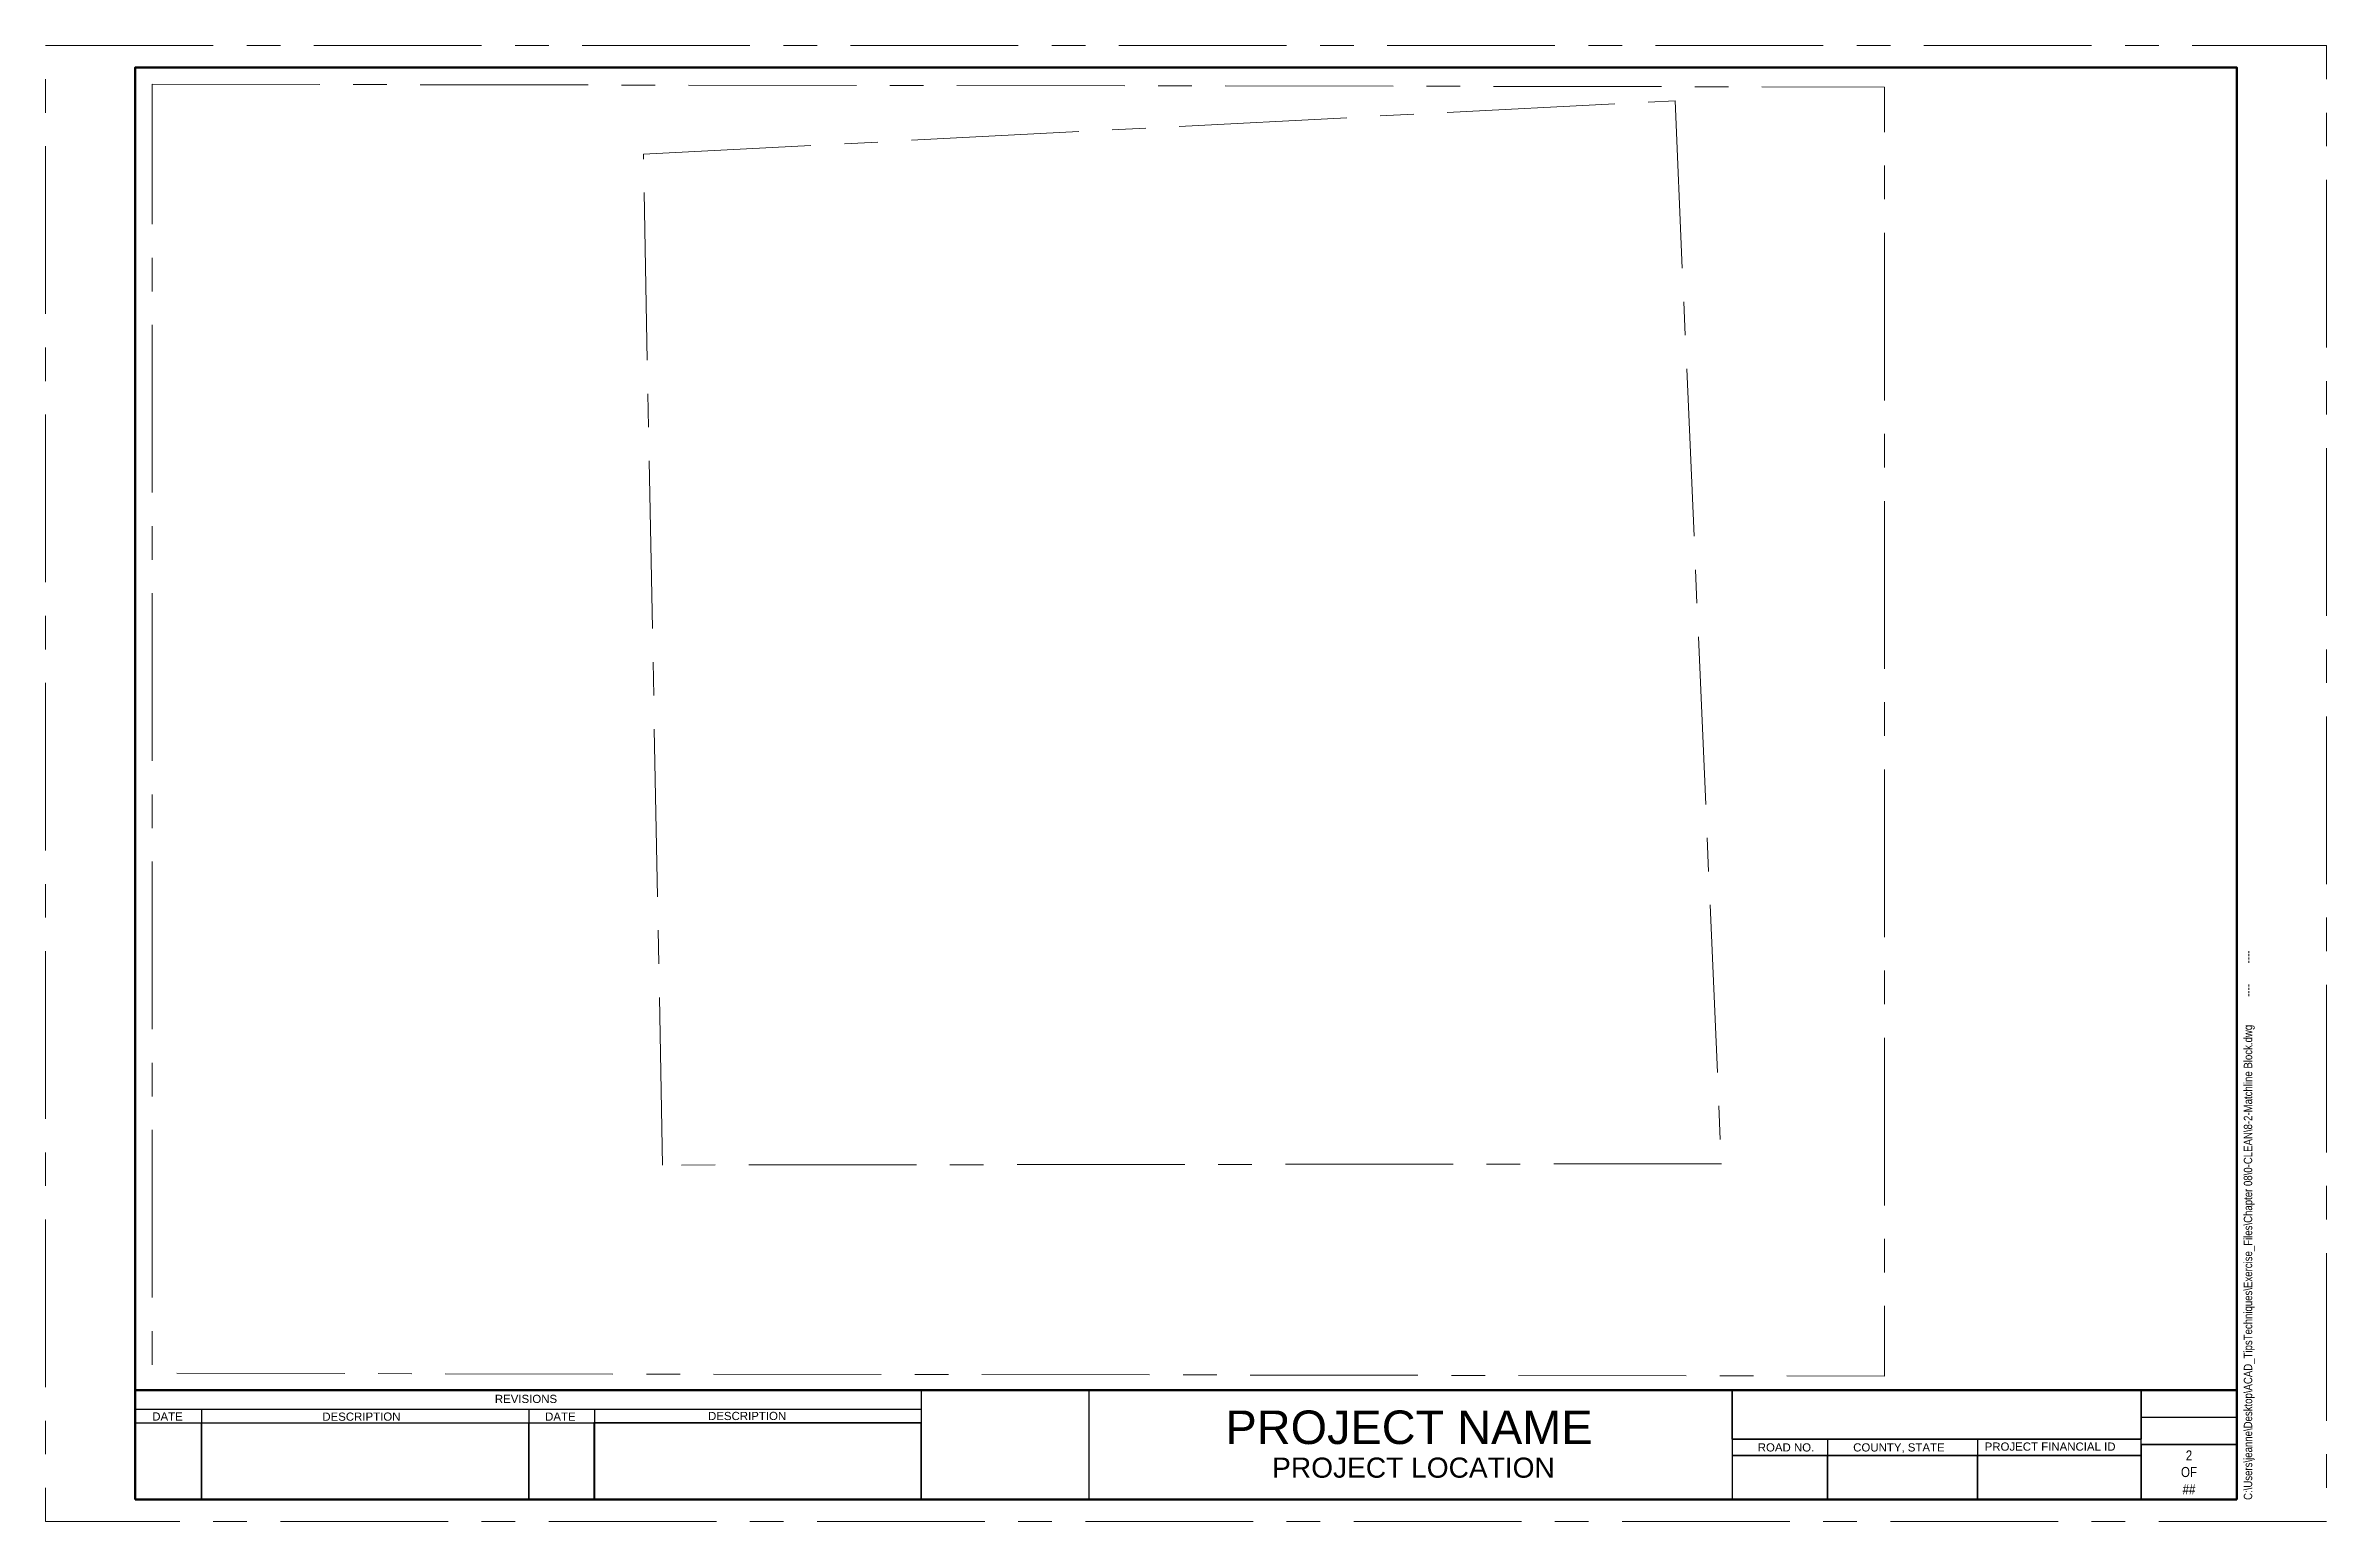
# Paper-space layout 'Road SHEET 2' of a CAD drawing. Header units: feet, sheet in inches. Extents: x 0 to 34, y 0 to 22.
import ezdxf
from ezdxf.enums import TextEntityAlignment as Align

# ---------------------------------------------------------------- set-up
doc = ezdxf.new("R2010")
doc.units = ezdxf.units.FT
doc.header["$MEASUREMENT"] = 0
doc.linetypes.add('CENTERX2', pattern=[4, 2.5, -0.5, 0.5, -0.5])
doc.layers.get('0').update_dxf_attribs({"lineweight": 0})
for name, color, linetype, lineweight, plot in [('_Clip_Boundary', 221, 'CENTERX2', 13, False), ('_Plot_Shape', 87, 'CENTERX2', 13, False), ('Clipping Boundary', 221, 'CENTERX2', 13, False)]:
    doc.layers.add(name, color=color, linetype=linetype, lineweight=lineweight, plot=plot)
for name, color, linetype, lineweight in [('_Plot_Stamp', 252, 'Continuous', 0), ('Border Titles', 7, 'Continuous', 0), ('SheetBorder', 7, 'Continuous', 53), ('SheetLines', 7, 'Continuous', 30), ('Title Block', 7, 'Continuous', 0)]:
    doc.layers.add(name, color=color, linetype=linetype, lineweight=lineweight)
doc.styles.add('Arial', font='arial.ttf')
doc.styles.add('Arial Narrow', font='ARIALN.TTF')

# ---------------------------------------------------------------- blocks, each defined once
blk = doc.blocks.new('Agency XYZ_Borders')
at = {"layer": '_Plot_Shape'}
blk.add_3dface([(0, 22), (34, 22), (34, 0), (0, 0)], dxfattribs=at)
at = {"layer": 'Clipping Boundary', "flags": 128}
blk.add_lwpolyline([(1.586, 21.424), (27.414, 21.383), (27.414, 2.167), (1.586, 2.208), (1.586, 21.05)], close=True, dxfattribs=at)
at = {"layer": 'SheetBorder'}
for p, q in [((1.336, 21.674), (1.336, 0.326)), ((1.336, 21.674), (32.664, 21.674)), ((32.664, 21.674), (32.664, 0.326)), ((1.336, 0.326), (32.664, 0.326))]:
    blk.add_line(p, q, dxfattribs=at)
at = {"layer": 'SheetBorder', "flags": 128}
blk.add_lwpolyline([(1.336, 1.958), (1.336, 21.674), (32.664, 21.674), (32.664, 1.958), (31.24, 1.958), (25.14, 1.958), (17.009, 1.958), (13.061, 1.958), (1.348, 1.958), (32.664, 1.958)], close=True, dxfattribs=at)
at = {"layer": 'SheetLines'}
for p, q in [((31.24, 0.326), (31.24, 1.958)), ((1.348, 1.674), (13.054, 1.674)), ((1.348, 1.47), (13.054, 1.47)), ((2.324, 1.674), (2.324, 0.326)), ((7.204, 1.674), (7.204, 0.326)), ((8.18, 1.674), (8.18, 0.326)), ((31.24, 1.552), (32.664, 1.552)), ((25.14, 1.226), (31.24, 1.226)), ((25.14, 1.226), (25.14, 0.326)), ((26.563, 1.226), (26.563, 0.326)), ((28.8, 1.226), (28.8, 0.326)), ((31.24, 1.145), (32.664, 1.145)), ((25.14, 0.982), (31.24, 0.982))]:
    blk.add_line(p, q, dxfattribs=at)
for points in [[(15.555, 1.958), (13.054, 1.958), (13.054, 0.326), (15.555, 0.326)], [(15.555, 1.954), (25.14, 1.954), (25.14, 0.326), (15.555, 0.326)], [(25.14, 1.958), (31.24, 1.958), (31.24, 1.226), (25.14, 1.226)], [(2.324, 0.326), (1.336, 0.326), (1.336, 1.47), (2.324, 1.47)], [(7.204, 0.326), (2.324, 0.326), (2.324, 1.47), (7.204, 1.47)], [(8.18, 0.326), (7.204, 0.326), (7.204, 1.47), (8.18, 1.47)], [(13.054, 1.47), (8.174, 1.47), (8.174, 0.326), (13.054, 0.326)], [(32.664, 1.145), (31.24, 1.145), (31.24, 0.326), (32.664, 0.326)], [(26.563, 0.982), (25.14, 0.982), (25.14, 0.326), (26.563, 0.326)], [(26.563, 0.326), (28.8, 0.326), (28.8, 0.982), (26.563, 0.982)], [(31.24, 0.982), (28.8, 0.982), (28.8, 0.326), (31.24, 0.326)]]:
    blk.add_3dface(points, dxfattribs=at)
at = {"style": 'Arial Narrow', "flags": 8}
blk.add_attdef('SHEETTOTAL', text='', height=0.15, dxfattribs=at).set_placement((31.952, 0.357), align=Align.BOTTOM_CENTER)
at = {"layer": '_Plot_Stamp', "insert": (32.769, 0.32), "char_height": 0.125, "attachment_point": 1, "rotation": 90, "line_spacing_factor": 0.6, "style": 'Arial Narrow'}
blk.add_mtext('C:\\\\Users\\\\jeanne\\\\Desktop\\\\ACAD_TipsTechniques\\\\Exercise_Files\\\\Chapter 08\\\\0-CLEAN\\\\8-2-Matchline Block.dwg^I----^I----', dxfattribs=at)
at = {"layer": 'Border Titles', "color": 40, "style": 'Arial'}
for s, height, p in [('PROJECT NAME', 0.5, (20.325, 1.653)), ('PROJECT LOCATION', 0.3, (20.391, 0.951))]:
    blk.add_text(s, height=height, dxfattribs=at).set_placement(p, align=Align.TOP_CENTER)
at = {"layer": 'SheetLines', "style": 'Arial'}
for s, height, rotation, p in [('REVISIONS', 0.122, 0, (6.697, 1.887)), ('DATE', 0.122, 359.8693, (1.59, 1.625)), ('DESCRIPTION', 0.12201, 0.0498, (4.125, 1.622)), ('DATE', 0.122, 359.8693, (7.446, 1.623)), ('DESCRIPTION', 0.12201, 0.0498, (9.875, 1.632)), ('ROAD NO.', 0.122, 0, (25.523, 1.164)), ('COUNTY, STATE', 0.12201, 0, (26.946, 1.164)), ('PROJECT FINANCIAL ID', 0.12201, 0, (28.906, 1.176))]:
    blk.add_text(s, height=height, rotation=rotation, dxfattribs=at).set_placement(p, align=Align.TOP_LEFT)
at = {"layer": 'Title Block', "insert": (31.952, 0.735), "char_height": 0.15, "attachment_point": 5, "style": 'Arial Narrow'}
blk.add_mtext('OF', dxfattribs=at)

psp = doc.layouts.new('Road SHEET 2')

# ---------------------------------------------------------------- linework, layer by layer
at = {"layer": '_Clip_Boundary'}
psp.add_lwpolyline([(24.981, 5.331), (9.198, 5.312), (8.911, 20.382), (24.29, 21.179)], close=True, dxfattribs=at)

# ---------------------------------------------------------------- block references
at = {"layer": 'Clipping Boundary', "color": 7, "linetype": 'Continuous', "lineweight": 0}
ref = psp.add_blockref('Agency XYZ_Borders', (0, 0), dxfattribs=at)
ref.add_attrib('SHEET', '2', dxfattribs={"layer": 'Title Block', "height": 0.15, "style": 'Arial Narrow'}).set_placement((31.952, 1.058), align=Align.TOP_CENTER)
ref.add_attrib('SHEETTOTAL', '##', dxfattribs={"layer": '0', "height": 0.15, "style": 'Arial Narrow'}).set_placement((31.952, 0.357), align=Align.BOTTOM_CENTER)

# ---------------------------------------------------------------- viewports
at = {"layer": '0', "view_target_point": (1204366.237, 1199928.017), "view_twist_angle": 48.456132706}
vp = psp.add_viewport(center=(16.946, 13.246), size=(16.07, 15.86698), view_center_point=(91460.899, -1555762.084), view_height=793.34908, dxfattribs=at)
vp.dxf.flags = 0x10000  # cut along an outline
vp.dxf.clipping_boundary_handle = psp.add_lwpolyline([(24.981, 5.331), (9.198, 5.312), (8.911, 20.382), (24.29, 21.179)], format="xyb", close=True, dxfattribs={"invisible": 1}).dxf.handle

doc.saveas('drawing.dxf')
